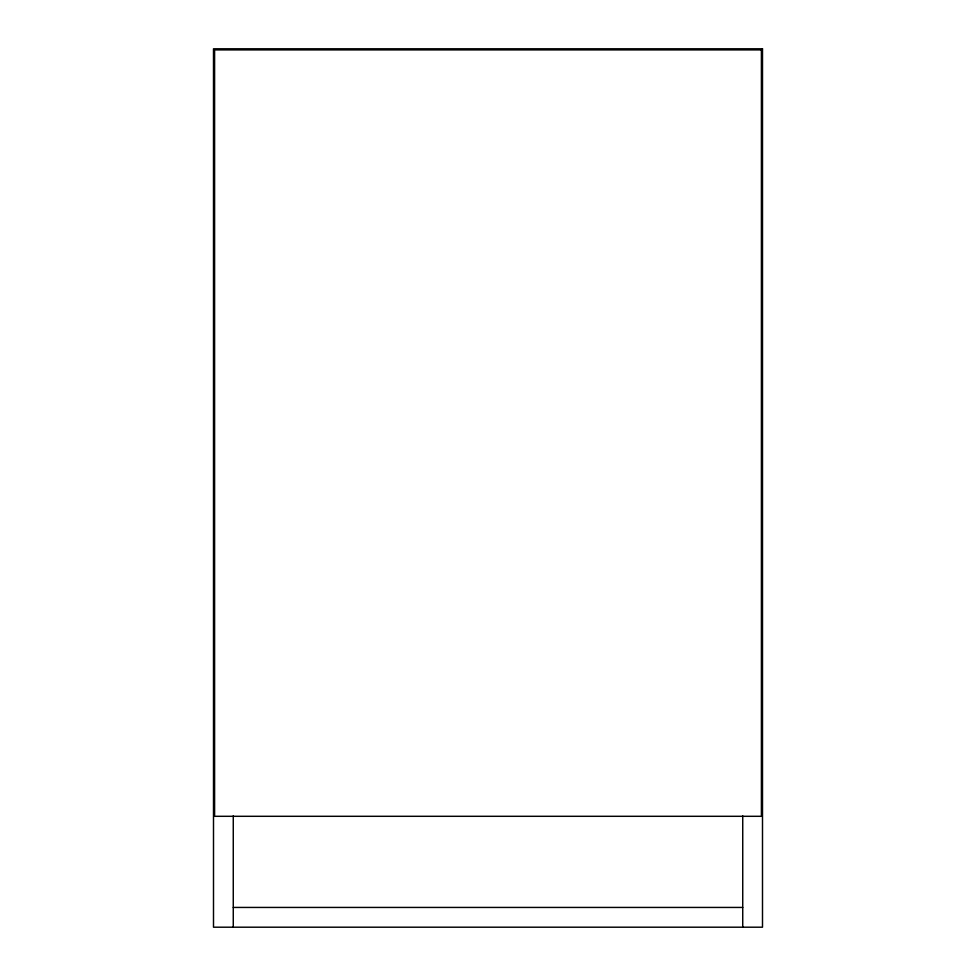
<?xml version="1.0" encoding="UTF-8"?>
<svg xmlns="http://www.w3.org/2000/svg" width="976" height="976" viewBox="0 0 976 976"><rect width="100%" height="100%" fill="white"/><g stroke="black" fill="none" stroke-linecap="round" stroke-linejoin="round"><path stroke-width="1.46" d="M233.264 907.436L742.736 907.436M742.736 815.875L742.736 927.2M233.264 815.875L233.264 927.2M762.5 48.8L213.5 48.8L213.5 927.2L762.5 927.2L762.5 48.8M761.402 49.898L214.598 49.898L214.598 816.302L761.402 816.302L761.402 49.898"/></g></svg>
